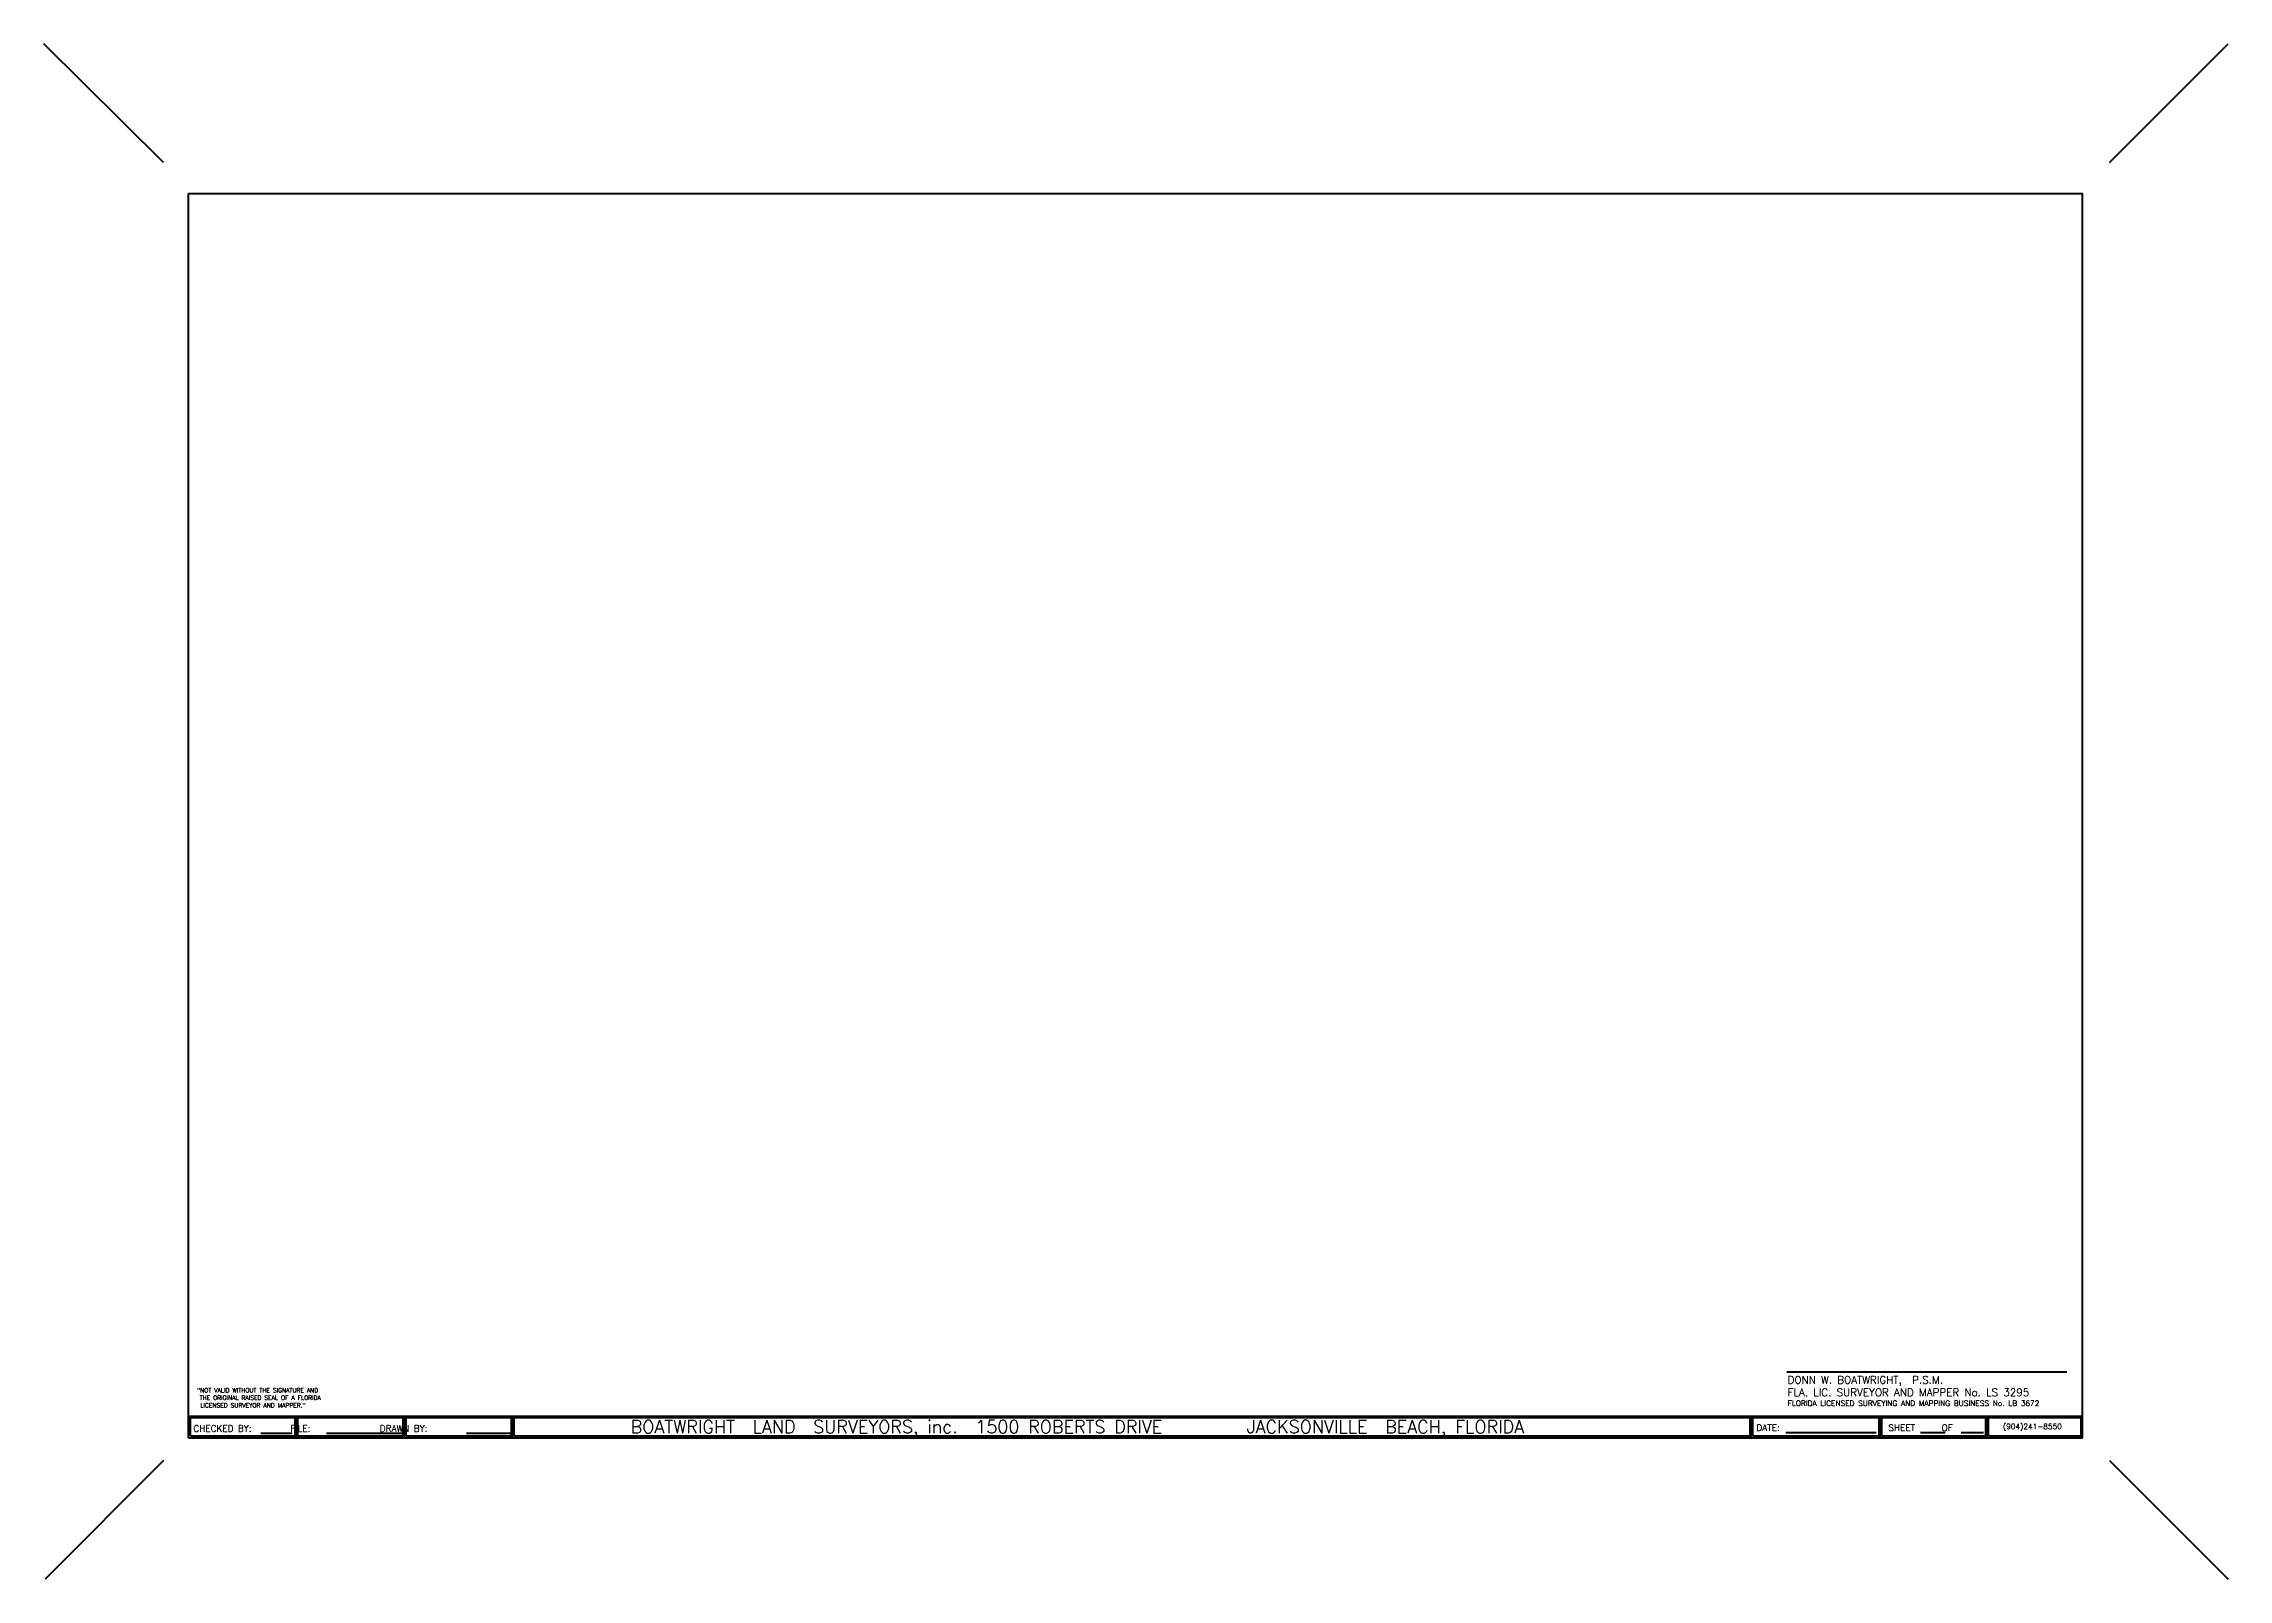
# Model space of a CAD drawing. Header units: feet. Extents: x -2.2 to 38.2, y -2.2 to 26.2.
import ezdxf

# ---------------------------------------------------------------- set-up
doc = ezdxf.new("R2010")
doc.units = ezdxf.units.FT
doc.header["$MEASUREMENT"] = 0
doc.layers.add('BORDER', color=173, linetype='Continuous', lineweight=60)
doc.styles.add('L100', font='simplex.shx', dxfattribs={"height": 2})
doc.styles.add('L140', font='simplex', dxfattribs={"height": 2.8})
doc.styles.add('L60', font='simplex', dxfattribs={"height": 1.2})
doc.styles.add('L80', font='simplex.shx', dxfattribs={"height": 1.6})

msp = doc.modelspace()

# ---------------------------------------------------------------- linework, layer by layer
at = {"layer": 'BORDER'}
for p, q in [((0.03, 24), (-2.189, 26.2)), ((36.03, 24), (38.225, 26.2)), ((0.489, 0.818), (35.528, 0.818)), ((2.489, 0.418), (2.489, 0.818)), ((4.489, 0.418), (4.489, 0.818)), ((6.489, 0.418), (6.489, 0.818)), ((29.406, 0.418), (29.406, 0.818)), ((31.792, 0.418), (31.792, 0.818)), ((33.767, 0.418), (33.767, 0.818)), ((0.526, 0.456), (0.526, 0.793)), ((0.526, 0.793), (2.464, 0.793)), ((0.526, 0.456), (2.464, 0.456)), ((1.825, 0.502), (2.405, 0.502)), ((2.464, 0.456), (2.464, 0.793)), ((2.514, 0.793), (4.464, 0.793)), ((2.514, 0.456), (2.514, 0.793)), ((2.514, 0.456), (4.464, 0.456)), ((3.043, 0.502), (4.464, 0.502)), ((4.464, 0.456), (4.464, 0.793)), ((4.514, 0.793), (6.464, 0.793)), ((4.514, 0.456), (4.514, 0.793)), ((4.514, 0.456), (6.464, 0.456)), ((5.631, 0.502), (6.464, 0.502)), ((6.464, 0.456), (6.464, 0.793)), ((6.514, 0.793), (29.381, 0.793)), ((6.514, 0.456), (6.514, 0.793)), ((6.514, 0.456), (29.381, 0.456)), ((29.381, 0.456), (29.381, 0.793)), ((29.431, 0.793), (31.767, 0.793)), ((29.431, 0.456), (29.431, 0.793)), ((29.431, 0.456), (31.767, 0.456)), ((30.042, 0.516), (31.711, 0.516)), ((31.767, 0.456), (31.767, 0.793)), ((31.817, 0.793), (33.742, 0.793)), ((31.817, 0.456), (31.817, 0.793)), ((31.817, 0.456), (33.742, 0.456)), ((32.534, 0.516), (32.99, 0.516)), ((33.284, 0.516), (33.696, 0.516)), ((33.742, 0.456), (33.742, 0.793)), ((33.792, 0.793), (35.508, 0.793)), ((33.792, 0.456), (33.792, 0.793)), ((33.792, 0.456), (35.508, 0.456)), ((35.508, 0.456), (35.508, 0.793)), ((0.03, 0), (-2.162, -2.2)), ((36.03, 0), (38.228, -2.2))]:
    msp.add_line(p, q, dxfattribs=at)
at = {"layer": 'BORDER', "color": 5}
for p, q in [((0.489, 0.418), (0.489, 23.429)), ((0.489, 23.429), (35.528, 23.429)), ((35.528, 0.418), (35.528, 23.429)), ((0.489, 0.418), (35.528, 0.418))]:
    msp.add_line(p, q, dxfattribs=at)
at = {"layer": 'BORDER', "color": 1}
msp.add_line((30.061, 1.635), (35.242, 1.635), dxfattribs=at)

# ---------------------------------------------------------------- texts
at = {"layer": 'BORDER'}
for s, height, style, p in [('"NOT VALID WITHOUT THE SIGNATURE AND', 0.08, 'L80', (0.65, 1.256)), ('THE ORIGINAL RAISED SEAL OF A FLORIDA', 0.08, 'L80', (0.696, 1.117)), ('LICENSED SURVEYOR AND MAPPER."', 0.08, 'L80', (0.709, 0.978)), ('FLORIDA LICENSED SURVEYING AND MAPPING BUSINESS No. LB 3672', 0.1, 'L100', (30.077, 1.005)), ('(904)241-8550', 0.1, 'L100', (34.059, 0.577))]:
    msp.add_text(s, height=height, dxfattribs=dict(at, style=style)).set_placement(p)
at = {"layer": 'BORDER', "color": 1}
for s, height, style, p in [('DONN W. BOATWRIGHT,  P.S.M.', 0.14, 'L140', (30.075, 1.418)), ('FLA. LIC. SURVEYOR AND MAPPER No. LS 3295', 0.14, 'L140', (30.075, 1.187)), ('CHECKED BY:       FILE:              DRAWN BY:', 0.12, 'L60', (0.581, 0.53)), ('DATE:              ', 0.12, 'L60', (29.497, 0.544)), ('SHEET     OF    ', 0.12, 'L60', (31.94, 0.543))]:
    msp.add_text(s, height=height, dxfattribs=dict(at, style=style)).set_placement(p)
at = {"layer": 'BORDER', "color": 5, "style": 'L140'}
msp.add_text('BOATWRIGHT  LAND  SURVEYORS, inc.  1500 ROBERTS DRIVE    JACKSONVILLE  BEACH, FLORIDA  ', height=0.238, dxfattribs=at).set_placement((8.671, 0.502))

doc.saveas('drawing.dxf')
